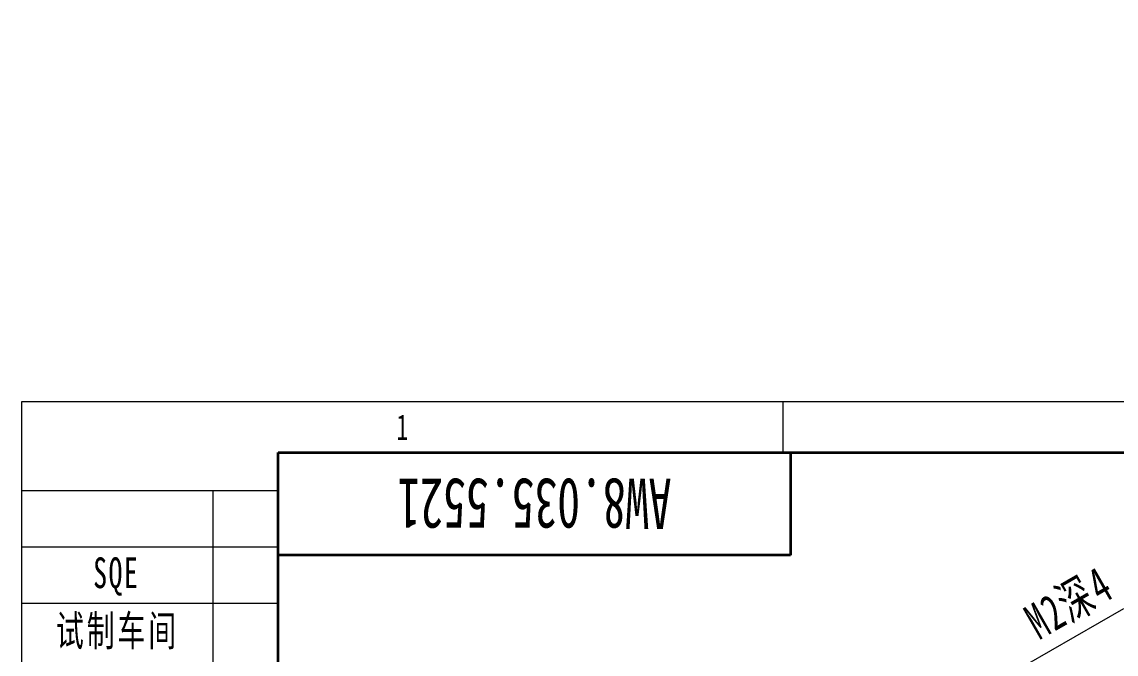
# Model space of a CAD drawing. Header units: millimetres. Extents: x -149 to 251, y -105 to 142.
# Drawn here: x -148.5 to -41.7, y 80.3 to 142 of the extents above; entities that cross this region are included whole.
import ezdxf
from ezdxf.enums import TextEntityAlignment as Align

# ---------------------------------------------------------------- set-up
doc = ezdxf.new("R2010")
doc.units = ezdxf.units.MM
doc.layers.get('0').update_dxf_attribs({"color": 255, "lineweight": 35})
for name, color, linetype, lineweight in [('尺寸线层', 3, 'Continuous', 18), ('粗实线层', 255, 'Continuous', 35), ('细实线层', 3, 'Continuous', 18)]:
    doc.layers.add(name, color=color, linetype=linetype, lineweight=lineweight)
doc.styles.add('标准', font='', dxfattribs={"width": 0.667})
doc.styles.get('标准').set_extended_font_data('宋体')
doc.dimstyles.new('标准', dxfattribs={"dimtxt": 3.5, "dimasz": 4, "dimexe": 2, "dimexo": 0, "dimgap": 0.85, "dimtad": 1, "dimdec": 1, "dimdsep": 46, "dimtxsty": '标准', "dimblk": '_CAXARROW', "dimcen": 0, "dimdle": 6, "dimclrt": 256, "dimadec": 1, "dimazin": 2, "dimtfac": 0.707107, "dimtmove": 2, "dimatfit": 3, "dimfxl": 0, "dimfrac": 2, "dimtolj": 1, "dimlwd": -1, "dimlwe": -1, "dimarcsym": 0})

# ---------------------------------------------------------------- blocks, each defined once
blk = doc.blocks.new('*X3')
at = {"layer": '尺寸线层', "linetype": 'Continuous'}
for p, q in [((-123.5, 96.29), (-148.5, 96.29)), ((-129.87, 96.29), (-129.87, -46.71)), ((-123.5, 90.79), (-148.5, 90.79)), ((-123.5, 85.29), (-148.5, 85.29))]:
    blk.add_line(p, q, dxfattribs=at)
at = {"layer": '粗实线层'}
for p, q in [((-123.5, -100), (-123.5, 100)), ((-123.5, 100), (143.5, 100)), ((-73.5, 100), (-73.5, 90)), ((-73.5, 90), (-123.5, 90))]:
    blk.add_line(p, q, dxfattribs=at)
at = {"layer": '细实线层'}
for p, q in [((-148.5, -105), (-148.5, 105)), ((-148.5, 105), (148.5, 105)), ((-74.25, 105), (-74.25, 100))]:
    blk.add_line(p, q, dxfattribs=at)
at = {"layer": '尺寸线层', "linetype": 'Continuous', "char_height": 3, "width": 31.0587, "attachment_point": 5, "style": '标准'}
for s, insert, line_spacing_factor in [('\\T1.1;\\W0.667;SQE', (-139.3, 87.9), 0.47619), ('\\T1.1;\\W0.667;试制车间', (-139.18, 82.46), 0.57381)]:
    blk.add_mtext(s, dxfattribs=dict(at, insert=insert, line_spacing_factor=line_spacing_factor))
at = {"layer": '尺寸线层', "style": '标准'}
for tag, height, width, p in [('T1', 2.5, 0.667, (-111.38, 102.5)), ('T2', 2.5, 0.667, (-37.12, 102.5)), ('T3', 2.5, 0.667, (37.12, 102.5)), ('T4', 2.5, 0.667, (111.38, 102.5)), ('SQE', 3.5, 0.667, (-126.68, 87.71)), ('试制车间', 3.5, 0.28375, (-126.68, 82.31)), ('涂装车间（装配）', 3.5, 0.147264, (-126.68, 76.8)), ('R1', 2.5, 0.667, (146, 78.75)), ('涂装车间（涂装）', 3.5, 0.147264, (-126.68, 71.39)), ('国际内装车间', 3.5, 0.189302, (-126.68, 65.98)), ('地铁复合车间', 3.5, 0.186278, (-126.68, 60.43)), ('屏蔽门车间', 3.5, 0.225254, (-126.68, 55.15)), ('电器车间', 3.5, 0.292284, (-126.68, 49.57)), ('玻璃钢车间', 3.5, 0.225603, (-126.68, 44.06)), ('城轨内装车间', 3.5, 0.186278, (-126.68, 38.62)), ('不锈钢箱体车间', 3.5, 0.15932, (-126.68, 33.18)), ('门系统总装车间', 3.5, 0.161527, (-126.68, 27.59)), ('R2', 2.5, 0.667, (146, 26.25)), ('座椅厨房车间', 3.5, 0.186516, (-126.68, 22.22)), ('碳钢车间', 3.5, 0.28375, (-126.68, 16.71)), ('铝不锈钢车间', 3.5, 0.186397, (-126.68, 10.78)), ('风挡车间', 3.5, 0.284026, (-126.68, 5.33)), ('风道车间', 3.5, 0.284026, (-126.68, 0.11)), ('动车内装车间', 3.5, 0.186397, (-126.68, -5.41)), ('采购部', 3.5, 0.378308, (-126.68, -10.85)), ('检修服务部', 3.5, 0.223014, (-126.68, -16.01)), ('品管部', 3.5, 0.389426, (-126.68, -21.87)), ('生产保障部', 3.5, 0.223356, (-126.68, -27.46)), ('R3', 2.5, 0.667, (146, -26.25)), ('工业化部', 3.5, 0.281557, (-126.68, -32.9)), ('研发部', 3.5, 0.3788, (-126.68, -38.21)), ('旧底图总号', 3, 0.667, (-136, -57)), ('底图总号', 3, 0.667, (-136, -70)), ('R4', 2.5, 0.667, (146, -78.75)), ('签字', 3, 0.667, (-136, -83)), ('日期', 3, 0.667, (-136, -96)), ('B1', 2.5, 0.667, (-111.38, -102.5)), ('B2', 2.5, 0.667, (-37.12, -102.5)), ('B3', 2.5, 0.667, (37.12, -102.5)), ('B4', 2.5, 0.667, (111.38, -102.5))]:
    blk.add_attdef(tag, text='', height=height, dxfattribs=dict(at, width=width)).set_placement(p, align=Align.MIDDLE_CENTER)
at = {"layer": '尺寸线层', "style": '标准', "width": 0.667}
blk.add_attdef('图号', text='', height=5.05, rotation=180, dxfattribs=at).set_placement((-98.5, 95), align=Align.MIDDLE_CENTER)
blk = doc.blocks.new('*X10')
at = {"attachment_point": 1, "rotation": 90, "line_spacing_factor": 1.15057, "style": '标准'}
for s, insert, char_height, width in [('\\T1.1;+0.3', (-116.37, 5.69), 2.475, 98.995), ('\\T1.1;0', (-113.73, 6.98), 2.475, 98.995), ('\\T1.1;27', (-114.74, 2.04), 3.5, 140)]:
    blk.add_mtext(s, dxfattribs=dict(at, insert=insert, char_height=char_height, width=width))
blk = doc.blocks.new('*X9')
at = {"layer": '尺寸线层', "linetype": 'Continuous'}
for points in [[(-109.97, 20.15), (-109.47, 16.15), (-110.47, 16.15)], [(-109.97, -6.85), (-109.47, -2.85), (-110.47, -2.85)]]:
    blk.add_hatch(color=0, dxfattribs=at).paths.add_polyline_path(points, flags=0)
at = {"layer": '尺寸线层', "color": 0, "linetype": 'Continuous'}
for p, q in [((-105.95, 20.15), (-111.97, 20.15)), ((-109.97, 20.15), (-109.97, -6.85)), ((-105.95, -6.85), (-111.97, -6.85))]:
    blk.add_line(p, q, dxfattribs=at)
at = {"layer": '尺寸线层'}
blk.add_blockref('*X10', (0, 0), dxfattribs=at)
blk = doc.blocks.new('_CAXARROW')
blk.add_hatch(color=256).paths.add_polyline_path([(0, 0), (-1, 0.125), (-1, -0.125)], flags=0)
blk = doc.blocks.new('*X26')
at = {"layer": '尺寸线层', "linetype": 'Continuous'}
for points in [[(-61.09, 73.23), (-57.37, 74.79), (-57.87, 75.66)], [(-62.82, 72.24), (-66.04, 69.81), (-66.54, 70.68)]]:
    blk.add_hatch(color=0, dxfattribs=at).paths.add_polyline_path(points, flags=0)
at = {"layer": '尺寸线层', "color": 0, "linetype": 'Continuous'}
blk.add_line((-41.01, 84.76), (-68.02, 69.25), dxfattribs=at)
at = {"layer": '尺寸线层', "insert": (-46.26, 85.21), "char_height": 3.5, "width": 17.2857, "attachment_point": 5, "rotation": 29.8805, "line_spacing_factor": 1.15057, "style": '标准'}
blk.add_mtext('\\T1.1;M2深4', dxfattribs=at)

msp = doc.modelspace()

# ---------------------------------------------------------------- block references
ref = msp.add_blockref('*X3', (0, 0))
ref.add_attrib('图号', 'AW8.035.5521', dxfattribs={"layer": '尺寸线层', "height": 4.91, "rotation": 180, "style": '标准', "width": 0.667}).set_placement((-98.5, 95), align=Align.MIDDLE_CENTER)
ref.add_attrib('T1', '1', dxfattribs={"layer": '尺寸线层', "height": 2.5, "style": '标准', "width": 0.667}).set_placement((-111.38, 102.5), align=Align.MIDDLE_CENTER)

# ---------------------------------------------------------------- dimensions: what is measured, and where the dimension line sits
at = {"layer": '尺寸线层'}
dim = msp.add_linear_dim(base=(-109.97, -6.85), p1=(-105.95, 20.15), p2=(-105.95, -6.85), angle=90, dimstyle='标准', override={"dimsah": 1, "dimtol": 1, "dimtp": 0.3, "dimtm": 0, "dimtfill": 1, "dimtzin": 8}, dxfattribs=at)
dim.commit()
dim.dimension.update_dxf_attribs({"geometry": '*X9', "text_midpoint": (-109.97, 6.65)})
dim = msp.add_diameter_dim_2p(p1=(-62.82, 72.24), p2=(-61.09, 73.23), dimstyle='标准', override={"dimpost": 'M<>深4', "dimsah": 1, "dimtfac": 1, "dimtmove": 0, "dimatfit": 1, "dimtfill": 1, "dimtzin": 8}, dxfattribs=at)
dim.commit()
dim.dimension.update_dxf_attribs({"geometry": '*X26', "text_midpoint": (-44.76, 82.61), "dimtype": 163})

doc.saveas('drawing.dxf')
